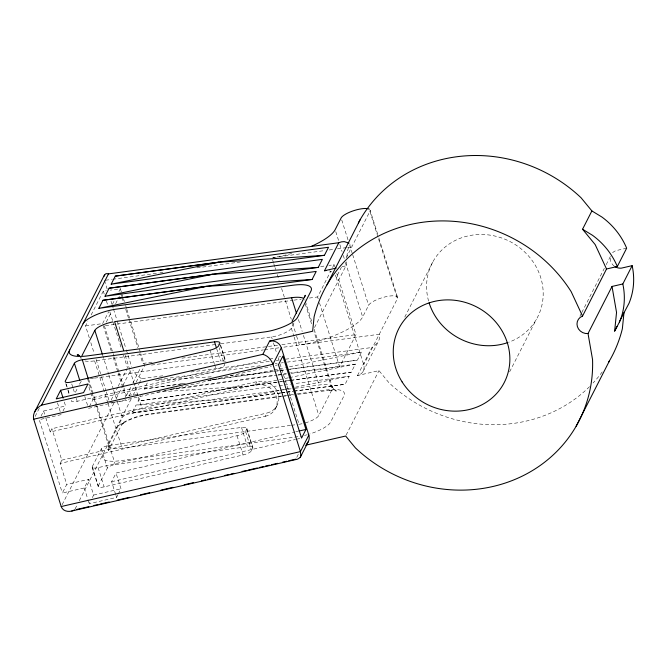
<?xml version="1.0" encoding="UTF-8"?>
<svg xmlns="http://www.w3.org/2000/svg" width="667" height="667" viewBox="0 0 667 667"><rect width="100%" height="100%" fill="white"/><g stroke="black" fill="none" stroke-linecap="round" stroke-linejoin="round"><path stroke-width="0.5" stroke-dasharray="3.33 2.5" d="M314.516 327.547L345.965 265.825L346.49 260.689M346.907 256.578L347.432 251.442A143.272 132.266 27 0 1 349.033 245.564M363.056 371.536L378.231 341.746L379.29 339.211L379.29 334.242L282.975 347.274M35.118 416.433L39.361 408.104M89.278 337.744L85.551 325.921L87.886 321.336M91.154 314.924L103.293 291.095L106.303 290.695M40.995 416.2L43.63 411.022L65.574 405.986L64.032 401.067M102.61 323.612L108.679 311.697M112.415 304.369L115.683 297.957M118.951 291.537L120.352 288.794L110.322 290.145M265.191 416.325A17.192 15.875 27 0 0 276.43 396.89A17.192 15.875 27 0 0 255.286 384.892L50.233 431.983L51.901 428.714L256.953 381.624A17.192 15.875 27 0 1 278.089 393.622A17.192 15.875 27 0 1 266.85 413.065L265.191 416.325L60.138 463.423L66.742 484.384L62.339 493.013L84.284 487.977L88.686 479.34L66.742 484.384M106.253 322.119L111.414 311.998M115.633 303.71L119.385 296.356M62.94 411.164L65.574 405.986M75.429 392.288L77.706 387.827M79.523 384.259L80.432 382.474A5.803 1.651 -17.5 0 1 82.016 381.107M60.138 463.423L61.806 460.147L51.901 428.714M89.395 406.612L92.913 399.708L87.961 383.984M111.164 400.025L117.7 387.193M118.167 386.276L127.038 368.868M62.148 504.694L114.499 401.951M116.383 398.249L122.511 386.218M122.986 385.293L130.532 370.485M137.719 394.13L126.388 395.664L131.074 386.46M132.95 382.783L140.454 368.059M92.246 466.692L101.342 448.849A5.803 1.651 -17.5 0 1 109.246 445.339L241.496 427.447A10.063 2.868 -17.5 0 1 246.732 429.173L252.785 448.391L251.609 450.7A7.637 2.176 -17.5 0 1 243.08 454.969L104.16 486.868A7.637 2.176 -17.5 0 1 98.299 485.901L92.246 466.692A7.637 2.176 -17.5 0 0 98.107 467.65L237.027 435.751A7.637 2.176 -17.5 0 0 245.556 431.482L246.732 429.173M129.156 395.881L135.693 383.05M136.16 382.133L144.564 365.641L140.837 353.818M75.088 509.021L77.43 504.41M79.306 500.734L131.149 398.991M133.033 395.298L138.678 384.217M139.145 383.3L141.496 378.681L163.098 375.754M290.495 425.421L122.111 448.207A25.154 7.162 -17.5 0 1 109.013 443.888L122.344 417.725A14.507 4.127 -17.5 0 1 140.128 409.288M280.624 393.005L131.891 413.131L135.993 405.077L278.139 385.843M277.105 382.233L138.044 401.05L140.779 395.681M181.274 383.959L144.197 388.969L148.299 380.924M117.892 494.822L116.575 497.415L89.236 503.693L90.554 501.1M92.313 497.649L93.638 495.064L88.686 479.34M98.299 485.901L107.387 468.059A5.803 1.651 -17.5 0 1 115.299 464.557L247.549 446.665A10.063 2.868 -17.5 0 1 252.785 448.391M115.649 494.472L111.622 481.699L116.025 473.061L294.789 432.008M118.334 493.964L120.977 488.778L116.025 473.061M255.286 384.892L256.953 381.624M220.685 343.813L271.552 336.935A14.507 4.127 -17.5 0 0 291.321 328.172L294.222 322.486M318.226 298.916L317.609 296.948L330.732 271.186M332.608 267.5L334.017 264.741L328.864 265.441M589.528 386.652A143.272 132.266 27 0 1 388.694 382.441L378.981 370.619L357.504 375.554A9.555 8.821 27 0 0 363.74 364.757L336.235 277.43L341.421 267.259M346.131 258.004L369.893 211.364A15.283 4.352 -17.5 0 0 370.093 210.122L377.597 233.942M275.188 409.096L276.847 405.828M296.598 336.118L299.416 345.047A46.423 13.215 -17.5 0 0 362.665 317L368.626 305.303A15.283 4.352 -17.5 0 1 385.684 296.765A15.283 4.352 -17.5 0 1 397.407 298.691L363.74 364.757M291.196 373.362L339.611 366.808L356.02 334.601L336.493 272.611M296.757 457.37L298.549 453.852M305.244 422.928A14.507 4.127 -17.5 0 0 318.826 415.499L332.158 389.336L314.032 331.774M294.014 391.187L345.114 384.275L349.216 376.221L294.622 383.608M290.495 380.423L351.267 372.203L355.369 364.149L290.478 372.928M287.377 369.601L357.42 360.122L361.522 352.068L287.469 362.089M357.504 375.554L371.786 347.524L374.345 346.048L378.231 341.746M404.769 317.075L433.4 260.88M346.123 435.109L378.981 370.619M509.621 371.853L536.376 319.343M579.923 316.225L581.332 313.465M581.799 312.54L604.335 268.326M606.211 264.641L610.438 256.345M342.063 266.725L345.965 265.825M626.647 248.191L615.858 250.675A9.63 8.896 27 0 0 612.064 253.41M71.344 400.317A7.637 2.176 -17.5 0 0 77.205 401.284L216.125 369.385A7.637 2.176 -17.5 0 0 224.654 365.116L219.201 347.824M92.913 399.708L268.634 359.355M269.651 359.121L274.729 357.954M278.798 357.02L280.824 356.553M61.172 414.616L39.236 419.66L62.339 493.013M88.519 408.337L271.344 366.35M275.413 365.424L277.439 364.957M61.806 460.147L266.85 413.065M295.806 431.774L297.841 431.307M111.622 481.699L295.473 439.478M296.49 439.245L300.55 438.311M93.638 495.064L120.977 488.778M273.245 370.085L253.96 374.012L211.898 379.748M274.254 369.877L278.314 369.043M279.331 368.843L285.418 367.6M289.478 366.767L361.522 352.068M288.394 377.814L247.807 386.093L138.044 401.05M289.411 377.605L355.369 364.149M279.198 390.512L241.654 398.166L131.891 413.131M280.215 390.303L291.379 388.027M295.439 387.193L349.216 376.221M105.469 280.24L111.631 279.406M112.656 279.265L158.888 273.011M159.922 272.87L162.998 272.453M196.907 267.867L235.951 262.581M236.977 262.448L242.113 261.747M272.928 257.579L278.047 256.887M279.073 256.745L325.154 250.509M329.256 249.958L333.35 249.4M337.444 248.849L346.665 247.599M347.69 247.465L351.784 246.907L350.725 244.806M320.627 266.55L324.746 265.991M85.551 325.921L101.609 323.745M105.411 325.663L292.888 300.292M293.914 300.15L301.125 299.175M309.363 298.066L317.609 296.948M84.967 360.989A25.154 7.162 -17.5 0 0 94.606 360.88L219.66 343.955M152.068 362.198L142.796 363.457L139.695 353.618M181.941 358.162L267.434 346.59M268.467 346.448L277.739 345.198M281.858 344.639L356.02 334.601M151.467 365.066L263.457 349.917M264.482 349.775L278.864 347.824M90.387 378.698L93.463 378.281M94.489 378.139L220.585 361.08A10.063 2.868 -17.5 0 1 225.888 361.822M190.862 372.003L270.06 361.289M276.23 360.447L279.315 360.03M285.484 359.196L371.786 347.524M158.604 379.523L260.664 365.716M275.096 363.765L277.164 363.482M281.282 362.931L283.35 362.648M144.197 388.969L183.175 383.658M207.796 380.307L210.872 379.89M182.308 383.817L185.401 383.4M210.122 380.057L272.953 371.552M277.072 370.994L279.139 370.719M280.165 370.577L286.343 369.743M170.985 389.094L273.995 375.162M278.114 374.604L286.36 373.487M164.499 390.503L276.78 375.313M277.805 375.171L281.933 374.612M282.958 374.479L287.077 373.92M112.773 402.368L109.763 402.768L106.345 391.938M113.774 402.226L126.822 400.467M278.131 382.091L282.249 381.541M283.283 381.399L289.461 380.565M279.173 385.701L283.292 385.142M284.325 385.009L290.504 384.167M142.421 408.921L281.699 390.07M282.733 389.937L286.86 389.378M287.886 389.236L294.08 388.402M295.114 388.261L319.059 385.017A25.154 7.162 -17.5 0 1 332.158 389.336M281.657 392.863L285.776 392.304M286.802 392.163L292.988 391.329M293.088 394.48L148.883 413.99A24.062 6.853 -17.5 0 0 116.1 428.522M297.207 393.922L325.829 390.045A34.701 9.88 -17.5 0 1 343.905 396.006L330.574 422.169A24.062 6.853 -17.5 0 1 309.822 433.95M281.466 396.557L147.824 414.641C138.794 416.058 129.832 418.901 122.136 423.92L123.628 422.953L120.969 425.263L122.328 423.553L108.354 450.609L109.221 448.457L108.846 449.475L108.621 445.614M282.491 396.415L286.602 395.865M287.635 395.723L293.797 394.889M297.916 394.33L330.332 390.195L328.689 390.253L336.451 390.987L333.55 389.586L334.367 390.162L332.324 386.868M291.529 425.288L295.656 424.729M298.749 424.304L299.066 424.262A14.507 4.127 -17.5 0 0 302.426 423.653M273.42 371.402L253.96 374.012L230.132 375.571M274.445 371.261L285.718 369.751M289.812 369.201L357.42 360.122M276.488 382.241L247.807 386.093L156.645 392.054M280.59 381.691L289.803 380.448M290.829 380.315L351.267 372.203M280.582 392.946L241.654 398.166L135.993 405.077M281.607 392.805L285.701 392.254M286.727 392.121L292.871 391.296M293.897 391.154L345.114 384.275M155.544 380.448L213.557 376.655M141.496 378.681L135.885 374.537L132.891 370.043M80.332 356.862L81.007 358.304M378.848 237.911L397.607 297.449M369.893 211.364L397.407 298.691M341.737 219.96L347.991 239.803M349.558 244.764L352.368 253.702M352.685 254.694L368.626 305.303M335.776 231.657L338.594 240.587M339.845 244.556L342.029 251.501M343.28 255.478L344.222 258.454M345.473 262.423L362.665 317M334.017 264.741L334.634 266.708M319.468 302.851L339.611 366.808M305.353 301.276L312.231 323.111M314.19 329.315L332.55 387.61M305.278 303.994L311.839 324.829M298.432 319.518L302.184 331.432M303.435 335.401L319.059 385.017M272.528 259.705L273.47 262.681M273.778 263.673L274.721 266.65M275.029 267.642L275.654 269.626M277.222 274.587L279.098 280.54M281.599 288.478L285.034 299.4M285.351 300.392L291.287 319.243M292.538 323.212L296.29 335.126M291.321 328.172L293.822 336.11M294.13 337.102L318.826 415.499M271.552 336.935L272.178 338.919M273.428 342.888L276.872 353.802M278.122 357.77L278.748 359.755M279.998 363.732L299.066 424.262M220.535 344.822L225.98 362.114M246.798 428.189L252.943 447.699M220.377 345.514L225.521 361.847M245.556 431.482L251.609 450.7M216.65 348.591L220.585 361.08M241.496 427.447L247.549 446.665M210.072 350.167L214.307 363.615M214.607 364.582L216.125 369.385M237.027 435.751L243.08 454.969M120.352 288.794L121.903 293.713M122.219 294.706L123.145 297.657M123.462 298.641L124.387 301.601M125.629 305.536L126.563 308.496M126.872 309.48L130.282 320.318M130.599 321.302L140.529 352.835M120.785 293.588L121.719 296.54M122.028 297.532L123.27 301.467M125.746 309.338L128.539 318.192M128.848 319.176L137.836 347.715M104.436 280.373L107.254 289.311M111.005 301.217L111.939 304.194M112.256 305.186L113.19 308.162M113.507 309.154L116.942 320.068M117.259 321.069L126.005 348.849M126.321 349.841L131.632 366.717M125.229 355.369L129.606 369.268M129.915 370.26L138.044 396.056M138.361 397.057L142.113 408.963M103.293 291.095L104.227 294.055M106.403 300.95L107.637 304.894M109.813 311.789L112.606 320.66M112.915 321.644L121.611 349.233M123.47 355.144L127.505 367.951M104.377 325.796L113.99 356.303M114.299 357.287L118.943 372.044M119.26 373.028L123.595 386.81M123.904 387.794L126.388 395.664M103.235 325.579L111.297 351.201M113.165 357.112L117.817 371.894M118.126 372.878L126.196 398.491M102.651 355.203L108.588 374.062M108.904 375.054L113.282 388.944M113.59 389.937L117.033 400.859M117.342 401.851L122.344 417.725M90.829 342.671L94.239 353.51M96.106 359.421L101.384 376.171M101.692 377.155L106.036 390.945M94.606 360.88L107.729 402.56M108.046 403.552L122.111 448.207M88.694 379.381L96.823 405.186M97.132 406.178L109.013 443.888M109.246 445.339L115.299 464.557M87.594 378.873L91.746 392.021M91.971 392.763L108.854 446.356M84.801 396.548L87.585 405.394M101.342 448.849L107.387 468.059M115.958 495.448L116.575 497.415M71.753 383.992L72.97 387.835M73.27 388.794L74.779 393.597M76.296 398.399L77.205 401.284M98.107 467.65L104.16 486.868M66.2 383.992L67.709 388.794M68.009 389.753L69.526 394.556M65.791 383.65L66.7 386.535M67.917 390.37L69.126 394.214M92.146 467.309L98.199 486.526M57.462 402.826L60.247 411.672M84.284 487.977L87.685 498.783M87.994 499.766L89.236 503.693M43.63 411.022L45.431 416.742M45.731 417.692L50.233 431.983M291.696 253.435A46.423 13.215 -17.5 0 1 272.786 257.595M329.356 270.894A9.555 8.821 27 0 1 331.657 271.861M335.218 275.238A9.555 8.821 27 0 1 336.235 277.43M81.116 358.279A25.154 7.162 -17.5 0 1 81.166 357.462M614.282 266.15A9.63 8.896 27 0 1 610.347 257.687M428.573 301.034A59.221 54.669 27 0 1 466.858 236.201A59.221 54.669 27 0 1 539.32 273.562A59.221 54.669 27 0 1 508.613 342.296M304.811 299.541A25.154 7.162 -17.5 0 1 305.044 300.283M102.768 454.686A34.701 9.88 -17.5 0 0 120.844 460.647L297.799 436.702A24.062 6.853 -17.5 0 0 301.084 436.16M307.17 434.734A24.062 6.853 -17.5 0 1 304.527 435.418M602.226 371.911A143.272 132.266 27 0 1 593.08 382.983"/><path stroke-width="1" d="M622.82 283.975A71.686 66.183 27 0 1 619.701 321.594L614.64 331.099L616.541 312.406L612.023 286.451L622.82 283.975L632.149 265.658L621.361 268.142A9.63 8.896 27 0 1 614.974 266.617M632.149 265.658A71.686 66.183 27 0 1 629.031 303.277L623.978 312.79L622.353 328.781A143.272 132.266 27 0 1 608.429 362.573M103.977 276.313L105.453 273.937L106.82 273.603L108.488 273.887L338.778 242.73L341.521 241.846L344.272 241.621L349.033 243.155M300.233 457.429L300.825 455.811L300.433 451.609L272.928 364.274C271.302 359.721 267.7 355.486 262.848 354.335L41.604 405.144C36.61 407.72 32.241 413.34 33.7 419.209L61.206 506.545C62.598 510.864 67.776 512.181 71.769 511.022L297.657 459.146L300.233 457.429L308.146 441.904M304.444 297.44L305.311 295.289L292.054 321.302M34.876 411.472L104.486 274.862M41.604 405.144L108.488 273.887M98.874 308.329L102.976 300.283L316.208 271.427L312.106 279.481L98.874 308.329L206.445 286.385L312.106 279.481M105.027 296.256L109.13 288.202L322.361 259.355L318.259 267.4L105.027 296.256L212.598 274.312L318.259 267.4M111.181 284.175L115.283 276.13L328.514 247.274L324.412 255.328L111.181 284.175L218.751 262.231L324.412 255.328M60.622 390.262L56.228 398.899L83.567 392.621L87.961 383.984L60.622 390.262L63.098 398.124M74.379 363.265L65.291 381.107A7.637 2.176 -17.5 0 0 71.152 382.074L210.072 350.167A7.637 2.176 -17.5 0 0 218.601 345.898L219.777 343.597A10.063 2.868 -17.5 0 0 214.532 341.863L82.283 359.763A5.803 1.651 -17.5 0 0 74.379 363.265L79.823 380.557M82.024 355.544L94.831 330.398A14.507 4.127 -17.5 0 1 112.623 321.953M262.848 354.335L269.576 341.12L312.64 331.232L314.099 316.85A143.272 132.266 27 0 1 428.264 221.602A143.272 132.266 27 0 1 571.185 291.696L582.533 316.083A9.63 8.896 27 0 0 577.397 326.63A9.63 8.896 27 0 0 588.027 333.55L592.546 359.505A143.272 132.266 27 0 1 510.08 481.349A143.272 132.266 27 0 1 355.369 447.849L345.656 436.035L305.594 445.231M269.576 341.12A9.555 8.821 27 0 1 281.324 347.79L272.928 364.274L33.7 419.209M326.096 270.535A9.555 8.821 27 0 0 324.487 270.76L338.778 242.73M326.997 284.801L360.322 219.393M305.961 429.448L301.567 438.077L278.456 364.724L282.858 356.086L305.961 429.448L298.858 431.074M281.324 347.79L308.829 435.126L300.433 451.609L61.206 506.545M582.533 316.083L606.528 268.984L595.181 244.597L582.558 229.24L591.887 210.93L581.09 197.791A143.272 132.266 27 0 0 358.354 222.928M606.528 268.984L617.317 266.508L626.647 248.191A71.686 66.183 27 0 0 601.851 216.992L591.887 210.93M588.027 333.55L612.023 286.451M614.64 331.099L616.975 326.522M619.309 321.944L623.978 312.79M576.13 426.246L609.455 360.839M71.769 511.022L74.621 509.938M324.487 270.76L336.21 268.067M76.647 509.471L88.828 506.678M93.897 505.511L97.957 504.577M99.992 504.11L109.121 502.018M117.242 500.15L129.423 497.357M140.587 494.789L149.716 492.696M160.88 490.128L173.061 487.335M184.225 484.767L193.355 482.675M201.476 480.807L205.536 479.873M207.562 479.406L213.657 478.014M224.821 475.446L228.873 474.512M230.907 474.045L233.95 473.345M242.071 471.486L246.131 470.552M248.157 470.085L257.295 467.992M259.321 467.525L263.382 466.592M265.408 466.125L269.468 465.191M271.502 464.724L277.589 463.332M282.666 462.164L286.727 461.231M288.753 460.764L295.856 459.129M303.527 298.349A25.154 7.162 -17.5 0 0 291.554 297.69L114.599 321.636L123.662 350.408M115.283 276.13L218.751 262.231M109.13 288.202L212.598 274.312M102.976 300.283L206.445 286.385M78.756 355.303L77.214 354.902L79.34 355.544L78.181 355.052M582.558 229.24L592.513 235.301A71.686 66.183 27 0 1 617.317 266.508M291.554 297.69L296.557 313.565M214.532 341.863L216.35 347.632M94.831 330.398L102.334 354.21M82.283 359.763L88.336 378.973M311.431 246.298A46.423 13.215 -17.5 0 0 335.151 229.673L341.112 217.976A15.283 4.352 -17.5 0 1 354.36 210.472A15.283 4.352 -17.5 0 1 369.301 209.188M83.092 323.728A24.062 6.853 -17.5 0 1 115.866 309.196L292.821 285.251A34.701 9.88 -17.5 0 1 310.897 291.204L297.565 317.375A24.062 6.853 -17.5 0 1 264.782 331.908L87.836 355.844A34.701 9.88 -17.5 0 1 69.76 349.892M507.67 342.621A59.221 54.669 27 0 1 429.131 302.918M308.829 435.126A9.555 8.821 27 0 1 306.72 443.722M402.118 381.908A59.221 54.669 27 0 0 503.051 384.751A59.221 54.669 27 0 0 449.516 299.908A59.221 54.669 27 0 0 402.118 381.908"/></g></svg>
